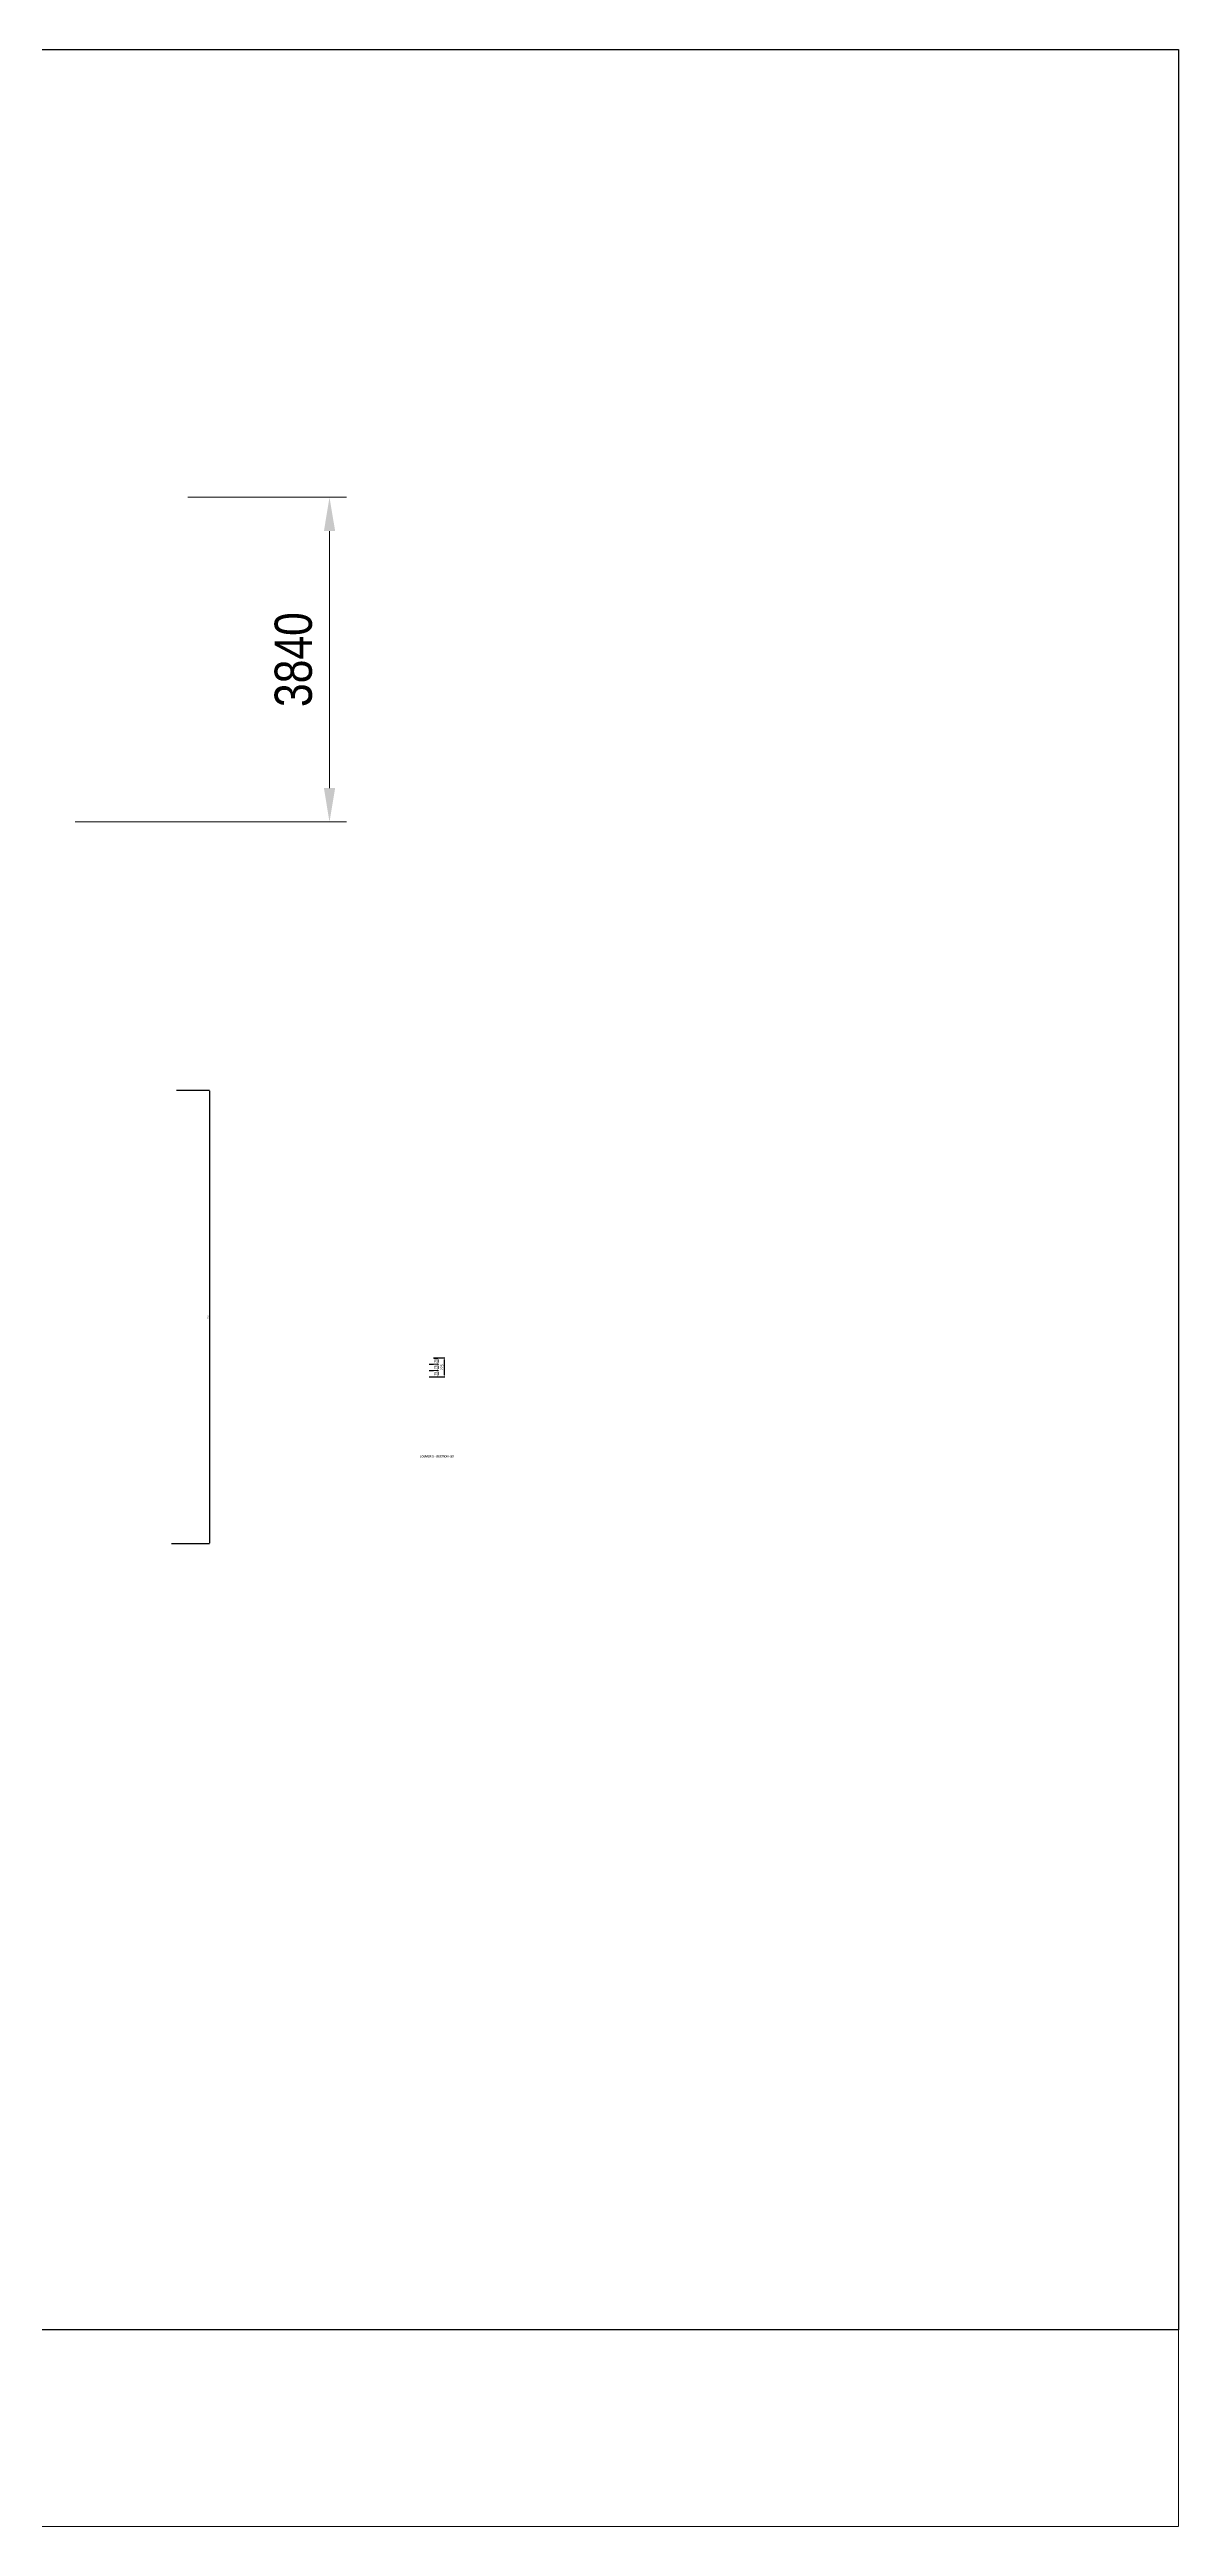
# Model space of a CAD drawing. Header units: centimetres. Extents: x -6122352 to 6876996, y -1694241 to 2592194.
# Drawn here: x -1482493 to -1469146, y -1003502 to -974209 of the extents above; entities that cross this region are included whole.
import ezdxf

# ---------------------------------------------------------------- set-up
doc = ezdxf.new("R2010")
doc.units = ezdxf.units.CM
doc.header["$MEASUREMENT"] = 0
doc.header["$PDMODE"] = 66
doc.header["$PDSIZE"] = 100
doc.linetypes.add('CENTER', pattern=[2, 1.25, -0.25, 0.25, -0.25])
doc.layers.get('Defpoints').update_dxf_attribs({"color": 255, "linetype": 'CENTER'})
doc.layers.add('00-MI-DIM', color=7, linetype='Continuous')
doc.layers.add('SECTION', color=130, linetype='Continuous')
doc.layers.add('18-DIM', color=8, linetype='Continuous', lineweight=0)
doc.styles.add('AR_TXT_1', font='swissc.ttf')
doc.styles.add('JWC 3.00MM', font='GOTHIC.TTF', dxfattribs={"width": 0.8, "height": 3})
doc.styles.add('JWC BHQ 3.00', font='swissc.ttf', dxfattribs={"height": 3})
doc.dimstyles.new('AMS_25', dxfattribs={"dimscale": 25, "dimtxt": 2.2, "dimasz": 2, "dimexe": 1, "dimexo": 1, "dimgap": 1, "dimtad": 1, "dimdec": 0, "dimzin": 0, "dimdsep": 46, "dimtxsty": 'AR_TXT_1', "dimcen": 0, "dimclrd": 1, "dimclre": 1, "dimclrt": 7, "dimadec": 0, "dimazin": 0, "dimtfac": 1, "dimtdec": 0, "dimtix": 1, "dimtofl": 0, "dimtmove": 0, "dimatfit": 3, "dimfxl": 1, "dimtfill": 1, "dimtfillclr": 256, "dimtolj": 1, "dimtzin": 0, "dimlwd": -1, "dimlwe": -1, "dimarcsym": 0})
doc.dimstyles.new('JWC - 3.00', dxfattribs={"dimtxt": 3, "dimasz": 1.25, "dimexe": 0.18, "dimexo": 0.06, "dimgap": 0.5, "dimtad": 1, "dimdec": 0, "dimzin": 0, "dimdsep": 46, "dimtxsty": 'JWC 3.00MM', "dimcen": 0.09, "dimclrd": 1, "dimclre": 1, "dimclrt": 2, "dimadec": 0, "dimazin": 0, "dimtfac": 1, "dimtdec": 0, "dimtofl": 0, "dimtmove": 0, "dimatfit": 3, "dimfxl": 30, "dimtolj": 1, "dimtzin": 0, "dimarcsym": 0})
doc.dimstyles.new('JWC BHQ 3.00', dxfattribs={"dimscale": 25, "dimtxt": 3, "dimasz": 2, "dimexe": 1, "dimexo": 1, "dimgap": 1, "dimtad": 1, "dimdec": 0, "dimzin": 0, "dimdsep": 46, "dimtxsty": 'AR_TXT_1', "dimcen": 0, "dimclrd": 1, "dimclre": 1, "dimclrt": 7, "dimadec": 0, "dimazin": 0, "dimtfac": 1, "dimtdec": 0, "dimtix": 1, "dimtofl": 0, "dimtmove": 0, "dimatfit": 3, "dimfxl": 1, "dimtfill": 1, "dimtfillclr": 256, "dimtolj": 1, "dimtzin": 0, "dimlwd": -1, "dimlwe": -1, "dimarcsym": 0})
doc.dimstyles.new('JWC Swis', dxfattribs={"dimscale": 25, "dimtxt": 2.2, "dimasz": 2, "dimexe": 1, "dimexo": 1, "dimgap": 1, "dimtad": 1, "dimdec": 0, "dimzin": 0, "dimdsep": 46, "dimtxsty": 'AR_TXT_1', "dimcen": 0, "dimclrd": 1, "dimclre": 1, "dimclrt": 7, "dimadec": 0, "dimazin": 0, "dimtfac": 1, "dimtdec": 0, "dimtix": 1, "dimtofl": 0, "dimtmove": 0, "dimatfit": 3, "dimfxl": 1, "dimtfill": 1, "dimtfillclr": 256, "dimtolj": 1, "dimtzin": 0, "dimlwd": -1, "dimlwe": -1, "dimarcsym": 0})

# ---------------------------------------------------------------- blocks, each defined once
blk = doc.blocks.new('*D84')
at = {"layer": '00-MI-DIM', "color": 1, "lineweight": -2}
for p, q in [((-1480992, -986516), (-1480602, -986516)), ((-1480603, -986522), (-1480603, -991872)), ((-1481052, -991878), (-1480602, -991878))]:
    blk.add_line(p, q, dxfattribs=at)
at = {"layer": '00-MI-DIM', "color": 1}
for points in [[(-1480604, -986522), (-1480602, -986522), (-1480603, -986516)], [(-1480604, -991872), (-1480602, -991872), (-1480603, -991878)]]:
    blk.add_solid(points, dxfattribs=at)
at = {"layer": 'Defpoints', "color": 0}
for p in [(-1480992, -986516), (-1481052, -991878), (-1480603, -991878)]:
    blk.add_point(p, dxfattribs=at)
at = {"layer": '00-MI-DIM', "color": 2, "insert": (-1480614, -989197), "char_height": 15, "attachment_point": 5, "rotation": 90, "style": 'JWC 3.00MM'}
blk.add_mtext('\\A1;5362', dxfattribs=at)
blk = doc.blocks.new('*D74')
at = {"layer": '18-DIM', "color": 1, "transparency": 16777216}
for p, q in [((-1480856, -979504), (-1478983, -979504)), ((-1479183, -982944), (-1479183, -979904)), ((-1482191, -983344), (-1478983, -983344))]:
    blk.add_line(p, q, dxfattribs=at)
for points in [[(-1479249, -979904), (-1479116, -979904), (-1479183, -979504)], [(-1479249, -982944), (-1479116, -982944), (-1479183, -983344)]]:
    blk.add_solid(points, dxfattribs=at)
at = {"layer": 'Defpoints', "color": 0, "transparency": 16777216}
for p in [(-1481056, -979504, 0), (-1479183, -979504), (-1482391, -983344, 0)]:
    blk.add_point(p, dxfattribs=at)
at = {"layer": '18-DIM', "color": 7, "transparency": 16777216, "insert": (-1479608, -981424), "char_height": 440, "attachment_point": 5, "rotation": 90, "style": 'AR_TXT_1', "bg_fill": 3, "box_fill_scale": 1.25, "bg_fill_color": 256, "bg_fill_true_color": 13158600, "bg_fill_transparency": 0}
blk.add_mtext('\\A1;3840', dxfattribs=at)
blk = doc.blocks.new('*D88')
at = {"layer": '18-DIM', "color": 1}
for p, q in [((-1505898, -1001178), (-1505898, -1003502)), ((-1469146, -1001178), (-1469146, -1003502)), ((-1505896, -1003501), (-1469148, -1003501))]:
    blk.add_line(p, q, dxfattribs=at)
for points in [[(-1505896, -1003501), (-1505896, -1003502), (-1505898, -1003501)], [(-1469148, -1003501), (-1469148, -1003502), (-1469146, -1003501)]]:
    blk.add_solid(points, dxfattribs=at)
at = {"layer": 'Defpoints', "color": 0}
for p in [(-1505898, -1001177), (-1469146, -1001177), (-1469146, -1003501)]:
    blk.add_point(p, dxfattribs=at)
at = {"layer": '18-DIM', "color": 7, "insert": (-1487522, -1003499), "char_height": 2.2, "attachment_point": 5, "style": 'AR_TXT_1', "bg_fill": 3, "box_fill_scale": 1.25, "bg_fill_color": 256, "bg_fill_true_color": 13158600, "bg_fill_transparency": 0}
blk.add_mtext('\\A1;36752', dxfattribs=at)
blk = doc.blocks.new('*D89')
at = {"layer": '00-MI-DIM', "color": 1}
for p, q in [((-1478004, -989755), (-1477893, -989755)), ((-1477954, -989681), (-1477893, -989681)), ((-1477903, -989701), (-1477903, -989735))]:
    blk.add_line(p, q, dxfattribs=at)
for points in [[(-1477906, -989701), (-1477899, -989701), (-1477903, -989681)], [(-1477906, -989735), (-1477899, -989735), (-1477903, -989755)]]:
    blk.add_solid(points, dxfattribs=at)
at = {"layer": '00-MI-DIM', "color": 7, "insert": (-1477928, -989718), "char_height": 30, "attachment_point": 5, "rotation": 90, "style": 'AR_TXT_1', "bg_fill": 3, "box_fill_scale": 1.25, "bg_fill_color": 256, "bg_fill_true_color": 13158600, "bg_fill_transparency": 0}
blk.add_mtext('\\A1;75', dxfattribs=at)
at = {"layer": 'Defpoints', "color": 0}
for p in [(-1478014, -989755), (-1477964, -989681), (-1477903, -989755)]:
    blk.add_point(p, dxfattribs=at)
blk = doc.blocks.new('*D90')
at = {"layer": '00-MI-DIM', "color": 1}
for p, q in [((-1478004, -989755), (-1477893, -989755)), ((-1477903, -989775), (-1477903, -989810)), ((-1478004, -989830), (-1477893, -989830))]:
    blk.add_line(p, q, dxfattribs=at)
for points in [[(-1477906, -989775), (-1477899, -989775), (-1477903, -989755)], [(-1477906, -989810), (-1477899, -989810), (-1477903, -989830)]]:
    blk.add_solid(points, dxfattribs=at)
at = {"layer": '00-MI-DIM', "color": 7, "insert": (-1477928, -989793), "char_height": 30, "attachment_point": 5, "rotation": 90, "style": 'AR_TXT_1', "bg_fill": 3, "box_fill_scale": 1.25, "bg_fill_color": 256, "bg_fill_true_color": 13158600, "bg_fill_transparency": 0}
blk.add_mtext('\\A1;75', dxfattribs=at)
at = {"layer": 'Defpoints', "color": 0}
for p in [(-1478014, -989755), (-1478014, -989830), (-1477903, -989830)]:
    blk.add_point(p, dxfattribs=at)
blk = doc.blocks.new('*D91')
at = {"layer": '00-MI-DIM', "color": 1}
for p, q in [((-1478004, -989830), (-1477893, -989830)), ((-1478004, -989906), (-1477893, -989906)), ((-1477903, -989850), (-1477903, -989886))]:
    blk.add_line(p, q, dxfattribs=at)
for points in [[(-1477906, -989850), (-1477899, -989850), (-1477903, -989830)], [(-1477906, -989886), (-1477899, -989886), (-1477903, -989906)]]:
    blk.add_solid(points, dxfattribs=at)
at = {"layer": '00-MI-DIM', "color": 7, "insert": (-1477928, -989868), "char_height": 30, "attachment_point": 5, "rotation": 90, "style": 'AR_TXT_1', "bg_fill": 3, "box_fill_scale": 1.25, "bg_fill_color": 256, "bg_fill_true_color": 13158600, "bg_fill_transparency": 0}
blk.add_mtext('\\A1;75', dxfattribs=at)
at = {"layer": 'Defpoints', "color": 0}
for p in [(-1478014, -989830), (-1478014, -989906), (-1477903, -989906)]:
    blk.add_point(p, dxfattribs=at)
blk = doc.blocks.new('*D92')
at = {"layer": '00-MI-DIM', "color": 1}
for p, q in [((-1477954, -989681), (-1477818, -989681)), ((-1477828, -989701), (-1477828, -989886)), ((-1477954, -989906), (-1477818, -989906))]:
    blk.add_line(p, q, dxfattribs=at)
for points in [[(-1477832, -989701), (-1477825, -989701), (-1477828, -989681)], [(-1477832, -989886), (-1477825, -989886), (-1477828, -989906)]]:
    blk.add_solid(points, dxfattribs=at)
at = {"layer": '00-MI-DIM', "color": 7, "insert": (-1477854, -989793), "char_height": 30, "attachment_point": 5, "rotation": 90, "style": 'AR_TXT_1', "bg_fill": 3, "box_fill_scale": 1.25, "bg_fill_color": 256, "bg_fill_true_color": 13158600, "bg_fill_transparency": 0}
blk.add_mtext('\\A1;225', dxfattribs=at)
at = {"layer": 'Defpoints', "color": 0}
for p in [(-1477964, -989681), (-1477964, -989906), (-1477828, -989906)]:
    blk.add_point(p, dxfattribs=at)

msp = doc.modelspace()

# ---------------------------------------------------------------- linework, layer by layer
at = {"layer": 'SECTION'}
msp.add_lwpolyline([(-1505897.83613, -974208.85203), (-1469146.30292, -974208.85203), (-1469146.30292, -1001177.20504), (-1505897.83613, -1001177.20504)], close=True, dxfattribs=at)

# ---------------------------------------------------------------- texts
at = {"color": 12, "insert": (-1478115.30119, -990834.87356), "char_height": 24, "width": 699.610479, "attachment_point": 1, "style": 'JWC BHQ 3.00'}
msp.add_mtext('{\\fSwis721 Cn BT|b1|i0|c0|p34;LOUVER 3 - SECTION -S3}', dxfattribs=at)

# ---------------------------------------------------------------- dimensions: what is measured, and where the dimension line sits
at = {"layer": '00-MI-DIM', "color": 4}
dim = msp.add_linear_dim(base=(-1480603.2555, -991878.17625), p1=(-1480992.29984, -986516.17625), p2=(-1481051.80003, -991878.17625), angle=90, dimstyle='JWC - 3.00', dxfattribs=at)
dim.commit()
dim.dimension.update_dxf_attribs({"geometry": '*D84', "text_midpoint": (-1480613.63279, -989197.17625)})

# ---------------------------------------------------------------- next in the draw order: dimensions: what is measured, and where the dimension line sits
at = {"layer": '00-MI-DIM'}
dim = msp.add_linear_dim(base=(-1477902.61227, -989755.44244), p1=(-1477964.08539, -989680.60298), p2=(-1478014.08539, -989755.44244), angle=90, dimstyle='JWC BHQ 3.00', dxfattribs=at)
dim.commit()
dim.dimension.update_dxf_attribs({"geometry": '*D89', "text_midpoint": (-1477927.91422, -989718.02271)})
at = {"layer": '18-DIM', "color": 6}
dim = msp.add_linear_dim(base=(-1479182.62541, -979503.50751), p1=(-1482390.58615, -983343.8493, -0.00004), p2=(-1481056.48856, -979503.50751, -0.00004), angle=90, dimstyle='AMS_25', override={"dimscale": 200, "dimtmove": 1}, dxfattribs=at)
dim.commit()
dim.dimension.update_dxf_attribs({"geometry": '*D74', "text_midpoint": (-1479608.48255, -981423.6784)})
at = {"layer": '18-DIM'}
dim = msp.add_linear_dim(base=(-1469146.30292, -1003501.21102), p1=(-1505897.83613, -1001177.20504), p2=(-1469146.30292, -1001177.20504), dimstyle='JWC Swis', dxfattribs=at)
dim.commit()
dim.dimension.update_dxf_attribs({"geometry": '*D88', "text_midpoint": (-1487522.06953, -1003499.0803)})

# ---------------------------------------------------------------- next in the draw order: dimensions: what is measured, and where the dimension line sits
at = {"layer": '00-MI-DIM'}
dim = msp.add_linear_dim(base=(-1477902.61227, -989830.44174), p1=(-1478014.08539, -989755.44244), p2=(-1478014.08539, -989830.44174), angle=90, dimstyle='JWC BHQ 3.00', dxfattribs=at)
dim.commit()
dim.dimension.update_dxf_attribs({"geometry": '*D90', "text_midpoint": (-1477927.91422, -989792.94209)})

# ---------------------------------------------------------------- next in the draw order: dimensions: what is measured, and where the dimension line sits
dim = msp.add_linear_dim(base=(-1477902.61227, -989905.60298), p1=(-1478014.08539, -989830.44174), p2=(-1478014.08539, -989905.60298), angle=90, dimstyle='JWC BHQ 3.00', dxfattribs=at)
dim.commit()
dim.dimension.update_dxf_attribs({"geometry": '*D91', "text_midpoint": (-1477927.91422, -989868.02236)})

# ---------------------------------------------------------------- next in the draw order: dimensions: what is measured, and where the dimension line sits
dim = msp.add_linear_dim(base=(-1477828.19885, -989905.60298), p1=(-1477964.08539, -989680.60298), p2=(-1477964.08539, -989905.60298), angle=90, dimstyle='JWC BHQ 3.00', dxfattribs=at)
dim.commit()
dim.dimension.update_dxf_attribs({"geometry": '*D92', "text_midpoint": (-1477853.61769, -989793.10298)})

doc.saveas('drawing.dxf')
